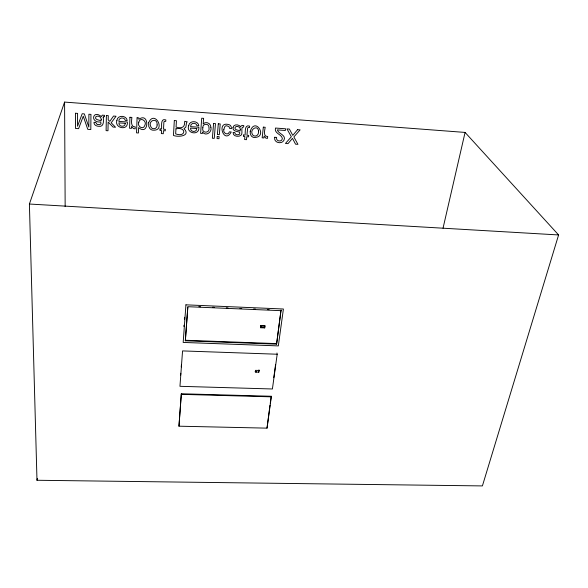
<?xml version="1.0" encoding="UTF-8"?>
<svg xmlns="http://www.w3.org/2000/svg" width="588" height="588" viewBox="0 0 588 588"><rect width="100%" height="100%" fill="white"/><g stroke="black" fill="none" stroke-linecap="round" stroke-linejoin="round"><path stroke-width="0.88" d="M184.375 319.027L184.5 317.263M184.573 319.387L184.706 317.623M180.656 375.063L180.788 373.255M181.258 366.912L181.391 365.097M181.325 393.769L178.958 426.19L267.018 428.145L271.325 396.834L271.222 396.261L181.325 393.769L178.958 426.19M276.588 344.149L281.027 310.155L276.588 344.149L185.338 340.797L187.792 307.083M185.338 340.797L187.881 306.708L281.152 310.677M260.624 327.215L260.837 325.487L264.85 325.649L264.732 327.906L260.719 327.751L260.624 327.215L264.629 327.369L264.732 327.906M260.719 327.751L260.837 325.487M255.346 372.035L255.559 370.337L259.036 370.447L258.823 372.145L255.346 372.035L255.229 371.241M264.629 327.369L264.85 325.649M269.995 405.198L267.018 428.145M270.245 403.412L271.222 396.261M273.78 377.68L275.551 364.758M277.191 354.226L272.406 388.984L179.957 386.309L182.552 350.911L277.191 354.226L276.941 353.013M36.985 480.264L29.4 204.029L64.584 102.084L465.079 132.425L558.6 234.95L482.403 485.916L36.985 480.264L37.331 478.47M443.029 228.203L465.079 132.425M258.639 371.565L258.823 372.145M258.676 371.792L258.948 369.889L259.036 370.447M181.339 394.35L271.325 396.834M185.316 340.254L276.478 343.605M260.932 326.024L264.953 326.186M198.817 306.649L200.648 306.73M212.525 307.237L214.348 307.311M226.226 307.818L228.048 307.899M239.926 308.406L241.756 308.479M253.626 308.987L255.457 309.067M267.327 309.567L269.157 309.648M29.4 204.029L558.6 234.95M256.265 371.278L256.39 372.064M183.919 325.201L183.971 326.627M64.584 102.084L65.158 206.638M75.514 113.241L75.499 128.441L78.601 128.669L83.261 116.181L87.752 129.316L90.809 129.536L90.956 114.381L88.891 114.234L88.825 127.037L84.341 113.896L82.18 113.734L77.52 126.229L77.601 113.396L75.514 113.241M258.544 130.771C259.11 133.417 257.228 136.967 254.148 135.901A2.55 2.433 -18.7 0 1 252.59 134.608C249.084 129.86 257.625 124.266 258.544 130.771M223.866 129.338C222.367 133.086 228.276 136.078 229.401 131.837L231.224 131.969C223.999 145.479 215.509 119.673 229.629 124.899A3.851 3.704 -8.5 0 1 231.157 126.736L231.532 128.632L229.71 128.5L228.938 126.545L226.431 125.736A2.315 2.227 -8.1 0 0 224.814 126.663L223.866 129.338M274.75 137.269C273.339 142.641 281.696 144.758 283.908 140.311C286.606 134.997 278.447 133.968 277.338 129.897L285.349 130.485L285.562 128.787L275.478 128.044C274.037 133.682 281.733 134.108 282.372 138.577C282.005 142.531 275.382 141.326 276.617 137.401L274.75 137.269M202.838 127.743C201.221 133.77 210.43 133.513 208.975 127.64C209.46 123.12 202.316 123.164 202.838 127.743M210.879 127.295C212.349 132.175 205.646 136.761 202.537 132.035L202.426 133.461L200.596 133.329L201.721 118.21L203.624 118.35L203.205 123.921C205.837 120.849 211.099 123.414 210.879 127.295M232.973 127.75C232.591 131.315 237.251 131.477 239.625 132.124L239.728 133.976C238.375 135.416 234.73 134.997 234.855 132.565L233.113 132.44C232.679 136.387 238.353 137.195 240.896 135.416C243.476 133.542 239.97 126.611 243.653 126.986L243.792 125.648L242.521 125.369L241.051 125.928L240.632 126.905C238.941 124.09 233.392 123.928 232.973 127.75M101.195 119.291L101.165 120.79L97.027 119.599L95.697 118.614L95.646 116.968C97.307 114.961 101.305 116.725 101.195 119.291M103.187 117.196C103.701 120.841 104.083 127.442 98.431 126.273C96.263 126.185 93.786 124.781 93.977 122.319L95.8 122.451L97.108 124.421L99.585 124.685L100.996 123.914L100.732 122.003C89.486 122.936 92.985 109.184 101.334 116.63L102.29 115.152L104.517 115.336L104.495 116.718L103.517 116.622L103.187 117.196M106.391 115.527L106.105 130.632L107.972 130.764L108.148 122.032L113.043 127.059L115.52 127.243L111.191 122.811L116.042 116.24L113.543 116.056L109.802 121.363L108.192 119.827L108.273 115.667L106.391 115.527M129.941 117.269L129.581 128.257L131.418 128.39L131.484 126.501L133.469 128.581L135.159 128.853L135.233 126.912C130.279 127.273 131.661 120.312 131.881 117.416L129.941 117.269M250.223 131.352L250.326 133.792L251.194 135.74A4.601 4.395 -18.8 0 0 253.7 137.423C268.834 138.239 255.251 115.792 250.223 131.352M137.092 117.798L136.541 132.859L138.408 132.991L138.614 127.581C149.227 136.791 149.697 111.404 138.827 119.342L138.878 117.931L137.092 117.798M160.046 128.956L159.965 130.448L161.509 130.558L161.355 133.579L163.28 133.719L163.442 130.698L165.25 130.83L165.331 129.338L163.515 129.206L163.89 122.091L164.339 121.356L165.757 121.378L165.838 119.93C160.281 117.813 161.869 126.199 161.582 129.066L160.046 128.956M174.327 120.555L173.46 135.446C178.164 137.401 191.203 136.041 184.022 128.647L185.852 127.082L186.521 122.716L187.256 121.848L184.698 121.319C185.036 127.449 181.876 128.787 176.062 127.126L176.444 120.709L174.327 120.555M175.959 128.809L175.658 133.88C185.94 137.724 186.859 126.582 175.959 128.809M185.933 304.834L183.177 342.436L278.33 345.898L283.409 309.009L185.933 304.834M213.584 123.458L212.371 138.231L214.245 138.364L215.473 123.598L213.584 123.458M217.229 136.534L217.053 138.562L218.956 138.702L219.133 136.666L217.229 136.534M218.302 123.811L217.391 134.542L219.302 134.681L220.221 123.95L218.302 123.811M240.286 129.492L240.139 130.94C238.463 129.838 234.017 130.426 235.141 127.243C236.721 125.31 240.639 126.964 240.286 129.492M116.902 120.349C114.153 128.419 128.537 131.102 127.346 122.01L118.872 121.393C118.342 117.269 124.538 116.755 125.317 120.4L127.228 120.54C126.538 115.204 117.563 114.763 116.902 120.349M243.557 135.005L243.41 136.467L244.902 136.578L244.608 139.547L246.482 139.679L246.784 136.71L248.548 136.842L248.695 135.38L246.931 135.247L247.644 128.265L248.114 127.537L249.503 127.559L249.65 126.133C244.263 124.083 245.541 132.293 245.056 135.115L243.557 135.005M138.812 122.157C136.725 126.126 143.185 130.448 144.766 125.575C147.514 121.069 140.047 116.468 138.812 122.157M263.343 127.148L262.16 137.82L263.909 137.952L264.115 136.115L265.864 138.136L267.474 138.393L267.694 136.512C262.829 136.828 264.813 129.933 265.203 127.28L263.343 127.148M148.617 122.694L148.735 126.405L149.749 128.397A4.741 4.491 17.8 0 0 152.432 130.117C166.764 131.8 154.651 108.978 148.617 122.694M157.114 124.957C157.327 127.324 155.144 129.426 152.799 128.566A2.631 2.484 17.7 0 1 151.116 127.243C147.007 120.628 157.731 116.762 157.114 124.957M188.704 125.619C185.69 133.638 199.795 136.115 198.862 127.243L190.593 126.641C190.181 122.672 196.252 121.995 196.943 125.663L198.81 125.795C198.266 120.43 189.454 120.231 188.704 125.619M125.31 123.333C125.398 127.662 118.511 126.993 118.886 122.863L125.31 123.333M196.811 128.552C196.804 132.741 190.042 132.234 190.541 128.096L196.811 128.552M297.594 129.683L292.773 135.38L289.392 129.073L286.937 128.89L291.354 136.761L285.452 143.45L287.98 143.634L292.493 138.378L295.543 144.178L297.94 144.347L293.868 136.945L300.108 129.867L297.594 129.683"/></g></svg>
